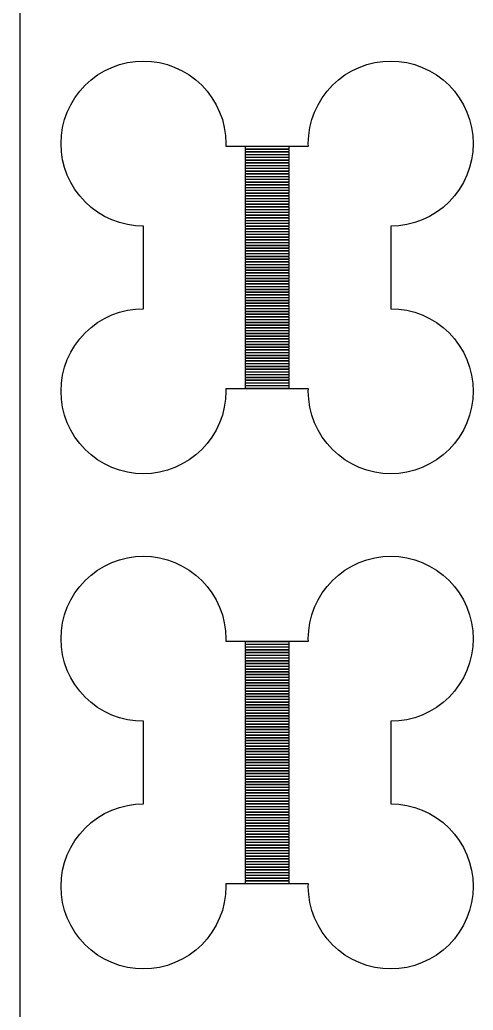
# Model space of a CAD drawing. Header units: metres. Extents: x -4 to 104, y -4 to 68.
# Drawn here: x -4.5 to 3.75, y 13.5 to 31.5 of the extents above; entities that cross this region are included whole.
import ezdxf

# ---------------------------------------------------------------- set-up
doc = ezdxf.new("R2010")
doc.units = ezdxf.units.M

msp = doc.modelspace()

# ---------------------------------------------------------------- linework, layer by layer
for p, q in [((-4.5, 67.5), (-4.5, -4.5)), ((-2.95709, 30.5729), (-2.82402, 30.6358)), ((-2.82402, 30.6358), (-2.68542, 30.6854)), ((-2.68542, 30.6854), (-2.54263, 30.7212)), ((-2.54263, 30.7212), (-2.39702, 30.7428)), ((-2.39702, 30.7428), (-2.25, 30.75)), ((-2.25, 30.75), (-2.10297, 30.7428)), ((-2.10297, 30.7428), (-1.95735, 30.7212)), ((-1.95735, 30.7212), (-1.81456, 30.6854)), ((-1.81456, 30.6854), (-1.67596, 30.6358)), ((-1.67596, 30.6358), (-1.54289, 30.5729)), ((1.54289, 30.5729), (1.67596, 30.6358)), ((1.67596, 30.6358), (1.81456, 30.6854)), ((1.81456, 30.6854), (1.95735, 30.7212)), ((1.95735, 30.7212), (2.10297, 30.7428)), ((2.10297, 30.7428), (2.25, 30.75)), ((2.25, 30.75), (2.39702, 30.7428)), ((2.39702, 30.7428), (2.54263, 30.7212)), ((2.54263, 30.7212), (2.68542, 30.6854)), ((2.68542, 30.6854), (2.82402, 30.6358)), ((2.82402, 30.6358), (2.95709, 30.5729)), ((-3.20158, 30.4095), (-3.08334, 30.4972)), ((-3.08334, 30.4972), (-2.95709, 30.5729)), ((-1.54289, 30.5729), (-1.41664, 30.4972)), ((-1.41664, 30.4972), (-1.2984, 30.4095)), ((1.2984, 30.4095), (1.41664, 30.4972)), ((1.41664, 30.4972), (1.54289, 30.5729)), ((2.95709, 30.5729), (3.08334, 30.4972)), ((3.08334, 30.4972), (3.20158, 30.4095)), ((-3.40952, 30.2016), (-3.31065, 30.3107)), ((-3.31065, 30.3107), (-3.20158, 30.4095)), ((-1.2984, 30.4095), (-1.18933, 30.3107)), ((-1.18933, 30.3107), (-1.09047, 30.2016)), ((1.09047, 30.2016), (1.18933, 30.3107)), ((1.18933, 30.3107), (1.2984, 30.4095)), ((3.20158, 30.4095), (3.31065, 30.3107)), ((3.31065, 30.3107), (3.40952, 30.2016)), ((-3.57288, 29.9571), (-3.49719, 30.0833)), ((-3.49719, 30.0833), (-3.40952, 30.2016)), ((-1.09047, 30.2016), (-1.00279, 30.0833)), ((-1.00279, 30.0833), (-0.927109, 29.9571)), ((0.927109, 29.9571), (1.00279, 30.0833)), ((1.00279, 30.0833), (1.09047, 30.2016)), ((3.40952, 30.2016), (3.49719, 30.0833)), ((3.49719, 30.0833), (3.57288, 29.9571)), ((-3.63582, 29.824), (-3.57288, 29.9571)), ((-0.927109, 29.9571), (-0.864166, 29.824)), ((0.864166, 29.824), (0.927109, 29.9571)), ((3.57288, 29.9571), (3.63582, 29.824)), ((-3.68541, 29.6854), (-3.63582, 29.824)), ((-0.864166, 29.824), (-0.814575, 29.6854)), ((0.814575, 29.6854), (0.864166, 29.824)), ((3.63582, 29.824), (3.68541, 29.6854)), ((-3.74277, 29.397), (-3.72118, 29.5426)), ((-3.72118, 29.5426), (-3.68541, 29.6854)), ((-0.814575, 29.6854), (-0.778809, 29.5426)), ((-0.778809, 29.5426), (-0.757217, 29.397)), ((0.757217, 29.397), (0.778809, 29.5426)), ((0.778809, 29.5426), (0.814575, 29.6854)), ((3.68541, 29.6854), (3.72118, 29.5426)), ((3.72118, 29.5426), (3.74277, 29.397)), ((-3.75, 29.25), (-3.74277, 29.397)), ((-0.757217, 29.397), (-0.75, 29.25)), ((0.75, 29.25), (0.757217, 29.397)), ((3.74277, 29.397), (3.75, 29.25)), ((-3.74277, 29.103), (-3.75, 29.25)), ((-0.75, 29.25), (-0.752213, 29.205)), ((-0.752213, 29.205), (0.752213, 29.205)), ((0.399994, 29.195), (-0.399994, 29.195)), ((-0.399994, 29.195), (-0.399994, 29.155)), ((0.399994, 29.155), (0.399994, 29.195)), ((0.752213, 29.205), (0.75, 29.25)), ((3.75, 29.25), (3.74277, 29.103)), ((-3.72118, 28.9574), (-3.74277, 29.103)), ((-0.399994, 29.155), (0.399994, 29.155)), ((0.399994, 29.145), (-0.399994, 29.145)), ((-0.399994, 29.145), (-0.399994, 29.105)), ((-0.399994, 29.105), (0.399994, 29.105)), ((0.399994, 29.095), (-0.399994, 29.095)), ((-0.399994, 29.095), (-0.399994, 29.055)), ((-0.399994, 29.055), (0.399994, 29.055)), ((0.399994, 29.045), (-0.399994, 29.045)), ((-0.399994, 29.045), (-0.399994, 29.005)), ((-0.399994, 29.005), (0.399994, 29.005)), ((0.399994, 28.995), (-0.399994, 28.995)), ((-0.399994, 28.995), (-0.399994, 28.955)), ((0.399994, 29.105), (0.399994, 29.145)), ((0.399994, 29.055), (0.399994, 29.095)), ((0.399994, 29.005), (0.399994, 29.045)), ((0.399994, 28.955), (0.399994, 28.995)), ((3.74277, 29.103), (3.72118, 28.9574)), ((-3.68541, 28.8146), (-3.72118, 28.9574)), ((-3.63582, 28.676), (-3.68541, 28.8146)), ((-0.399994, 28.955), (0.399994, 28.955)), ((0.399994, 28.945), (-0.399994, 28.945)), ((-0.399994, 28.945), (-0.399994, 28.905)), ((-0.399994, 28.905), (0.399994, 28.905)), ((0.399994, 28.895), (-0.399994, 28.895)), ((-0.399994, 28.895), (-0.399994, 28.855)), ((-0.399994, 28.855), (0.399994, 28.855)), ((0.399994, 28.845), (-0.399994, 28.845)), ((-0.399994, 28.845), (-0.399994, 28.805)), ((-0.399994, 28.805), (0.399994, 28.805)), ((0.399994, 28.905), (0.399994, 28.945)), ((0.399994, 28.855), (0.399994, 28.895)), ((0.399994, 28.805), (0.399994, 28.845)), ((3.68541, 28.8146), (3.63582, 28.676)), ((3.72118, 28.9574), (3.68541, 28.8146)), ((-3.57288, 28.5429), (-3.63582, 28.676)), ((0.399994, 28.795), (-0.399994, 28.795)), ((-0.399994, 28.795), (-0.399994, 28.755)), ((-0.399994, 28.755), (0.399994, 28.755)), ((0.399994, 28.745), (-0.399994, 28.745)), ((-0.399994, 28.745), (-0.399994, 28.705)), ((-0.399994, 28.705), (0.399994, 28.705)), ((0.399994, 28.695), (-0.399994, 28.695)), ((-0.399994, 28.695), (-0.399994, 28.655)), ((-0.399994, 28.655), (0.399994, 28.655)), ((0.399994, 28.645), (-0.399994, 28.645)), ((-0.399994, 28.645), (-0.399994, 28.605)), ((0.399994, 28.755), (0.399994, 28.795)), ((0.399994, 28.705), (0.399994, 28.745)), ((0.399994, 28.655), (0.399994, 28.695)), ((0.399994, 28.605), (0.399994, 28.645)), ((3.63582, 28.676), (3.57288, 28.5429)), ((-3.49719, 28.4166), (-3.57288, 28.5429)), ((-0.399994, 28.605), (0.399994, 28.605)), ((0.399994, 28.595), (-0.399994, 28.595)), ((-0.399994, 28.595), (-0.399994, 28.555)), ((-0.399994, 28.555), (0.399994, 28.555)), ((0.399994, 28.545), (-0.399994, 28.545)), ((-0.399994, 28.545), (-0.399994, 28.505)), ((-0.399994, 28.505), (0.399994, 28.505)), ((0.399994, 28.495), (-0.399994, 28.495)), ((-0.399994, 28.495), (-0.399994, 28.455)), ((-0.399994, 28.455), (0.399994, 28.455)), ((0.399994, 28.445), (-0.399994, 28.445)), ((-0.399994, 28.445), (-0.399994, 28.405)), ((0.399994, 28.555), (0.399994, 28.595)), ((0.399994, 28.505), (0.399994, 28.545)), ((0.399994, 28.455), (0.399994, 28.495)), ((0.399994, 28.405), (0.399994, 28.445)), ((3.57288, 28.5429), (3.49719, 28.4166)), ((-3.40952, 28.2984), (-3.49719, 28.4166)), ((-3.31065, 28.1893), (-3.40952, 28.2984)), ((-0.399994, 28.405), (0.399994, 28.405)), ((0.399994, 28.395), (-0.399994, 28.395)), ((-0.399994, 28.395), (-0.399994, 28.355)), ((-0.399994, 28.355), (0.399994, 28.355)), ((0.399994, 28.345), (-0.399994, 28.345)), ((-0.399994, 28.345), (-0.399994, 28.305)), ((-0.399994, 28.305), (0.399994, 28.305)), ((0.399994, 28.295), (-0.399994, 28.295)), ((-0.399994, 28.295), (-0.399994, 28.255)), ((0.399994, 28.355), (0.399994, 28.395)), ((0.399994, 28.305), (0.399994, 28.345)), ((0.399994, 28.255), (0.399994, 28.295)), ((3.40952, 28.2984), (3.31065, 28.1893)), ((3.49719, 28.4166), (3.40952, 28.2984)), ((-3.20158, 28.0905), (-3.31065, 28.1893)), ((-3.08334, 28.0028), (-3.20158, 28.0905)), ((-0.399994, 28.255), (0.399994, 28.255)), ((0.399994, 28.245), (-0.399994, 28.245)), ((-0.399994, 28.245), (-0.399994, 28.205)), ((-0.399994, 28.205), (0.399994, 28.205)), ((0.399994, 28.195), (-0.399994, 28.195)), ((-0.399994, 28.195), (-0.399994, 28.155)), ((-0.399994, 28.155), (0.399994, 28.155)), ((0.399994, 28.145), (-0.399994, 28.145)), ((-0.399994, 28.145), (-0.399994, 28.105)), ((-0.399994, 28.105), (0.399994, 28.105)), ((0.399994, 28.095), (-0.399994, 28.095)), ((-0.399994, 28.095), (-0.399994, 28.055)), ((0.399994, 28.205), (0.399994, 28.245)), ((0.399994, 28.155), (0.399994, 28.195)), ((0.399994, 28.105), (0.399994, 28.145)), ((0.399994, 28.055), (0.399994, 28.095)), ((3.20158, 28.0905), (3.08334, 28.0028)), ((3.31065, 28.1893), (3.20158, 28.0905)), ((-2.95709, 27.9271), (-3.08334, 28.0028)), ((-2.82402, 27.8642), (-2.95709, 27.9271)), ((-0.399994, 28.055), (0.399994, 28.055)), ((0.399994, 28.045), (-0.399994, 28.045)), ((-0.399994, 28.045), (-0.399994, 28.005)), ((-0.399994, 28.005), (0.399994, 28.005)), ((0.399994, 27.995), (-0.399994, 27.995)), ((-0.399994, 27.995), (-0.399994, 27.955)), ((-0.399994, 27.955), (0.399994, 27.955)), ((0.399994, 27.945), (-0.399994, 27.945)), ((-0.399994, 27.945), (-0.399994, 27.905)), ((-0.399994, 27.905), (0.399994, 27.905)), ((0.399994, 28.005), (0.399994, 28.045)), ((0.399994, 27.955), (0.399994, 27.995)), ((0.399994, 27.905), (0.399994, 27.945)), ((2.95709, 27.9271), (2.82402, 27.8642)), ((3.08334, 28.0028), (2.95709, 27.9271)), ((-2.68542, 27.8146), (-2.82402, 27.8642)), ((-2.54263, 27.7788), (-2.68542, 27.8146)), ((-2.39702, 27.7572), (-2.54263, 27.7788)), ((-2.25, 27.75), (-2.39702, 27.7572)), ((-2.25, 26.25), (-2.25, 27.75)), ((0.399994, 27.895), (-0.399994, 27.895)), ((-0.399994, 27.895), (-0.399994, 27.855)), ((-0.399994, 27.855), (0.399994, 27.855)), ((0.399994, 27.845), (-0.399994, 27.845)), ((-0.399994, 27.845), (-0.399994, 27.805)), ((-0.399994, 27.805), (0.399994, 27.805)), ((0.399994, 27.795), (-0.399994, 27.795)), ((-0.399994, 27.795), (-0.399994, 27.755)), ((-0.399994, 27.755), (0.399994, 27.755)), ((0.399994, 27.745), (-0.399994, 27.745)), ((-0.399994, 27.745), (-0.399994, 27.705)), ((0.399994, 27.855), (0.399994, 27.895)), ((0.399994, 27.805), (0.399994, 27.845)), ((0.399994, 27.755), (0.399994, 27.795)), ((0.399994, 27.705), (0.399994, 27.745)), ((2.39702, 27.7572), (2.25, 27.75)), ((2.25, 27.75), (2.25, 26.25)), ((2.54263, 27.7788), (2.39702, 27.7572)), ((2.68542, 27.8146), (2.54263, 27.7788)), ((2.82402, 27.8642), (2.68542, 27.8146)), ((-0.399994, 27.705), (0.399994, 27.705)), ((0.399994, 27.695), (-0.399994, 27.695)), ((-0.399994, 27.695), (-0.399994, 27.655)), ((-0.399994, 27.655), (0.399994, 27.655)), ((0.399994, 27.645), (-0.399994, 27.645)), ((-0.399994, 27.645), (-0.399994, 27.605)), ((-0.399994, 27.605), (0.399994, 27.605)), ((0.399994, 27.595), (-0.399994, 27.595)), ((-0.399994, 27.595), (-0.399994, 27.555)), ((-0.399994, 27.555), (0.399994, 27.555)), ((0.399994, 27.545), (-0.399994, 27.545)), ((-0.399994, 27.545), (-0.399994, 27.505)), ((0.399994, 27.655), (0.399994, 27.695)), ((0.399994, 27.605), (0.399994, 27.645)), ((0.399994, 27.555), (0.399994, 27.595)), ((0.399994, 27.505), (0.399994, 27.545)), ((-0.399994, 27.505), (0.399994, 27.505)), ((0.399994, 27.495), (-0.399994, 27.495)), ((-0.399994, 27.495), (-0.399994, 27.455)), ((-0.399994, 27.455), (0.399994, 27.455)), ((0.399994, 27.445), (-0.399994, 27.445)), ((-0.399994, 27.445), (-0.399994, 27.405)), ((-0.399994, 27.405), (0.399994, 27.405)), ((0.399994, 27.395), (-0.399994, 27.395)), ((-0.399994, 27.395), (-0.399994, 27.355)), ((0.399994, 27.455), (0.399994, 27.495)), ((0.399994, 27.405), (0.399994, 27.445)), ((0.399994, 27.355), (0.399994, 27.395)), ((-0.399994, 27.355), (0.399994, 27.355)), ((0.399994, 27.345), (-0.399994, 27.345)), ((-0.399994, 27.345), (-0.399994, 27.305)), ((-0.399994, 27.305), (0.399994, 27.305)), ((0.399994, 27.295), (-0.399994, 27.295)), ((-0.399994, 27.295), (-0.399994, 27.255)), ((-0.399994, 27.255), (0.399994, 27.255)), ((0.399994, 27.245), (-0.399994, 27.245)), ((-0.399994, 27.245), (-0.399994, 27.205)), ((-0.399994, 27.205), (0.399994, 27.205)), ((0.399994, 27.195), (-0.399994, 27.195)), ((-0.399994, 27.195), (-0.399994, 27.155)), ((0.399994, 27.305), (0.399994, 27.345)), ((0.399994, 27.255), (0.399994, 27.295)), ((0.399994, 27.205), (0.399994, 27.245)), ((0.399994, 27.155), (0.399994, 27.195)), ((-0.399994, 27.155), (0.399994, 27.155)), ((0.399994, 27.145), (-0.399994, 27.145)), ((-0.399994, 27.145), (-0.399994, 27.105)), ((-0.399994, 27.105), (0.399994, 27.105)), ((0.399994, 27.095), (-0.399994, 27.095)), ((-0.399994, 27.095), (-0.399994, 27.055)), ((-0.399994, 27.055), (0.399994, 27.055)), ((0.399994, 27.045), (-0.399994, 27.045)), ((-0.399994, 27.045), (-0.399994, 27.005)), ((-0.399994, 27.005), (0.399994, 27.005)), ((0.399994, 27.105), (0.399994, 27.145)), ((0.399994, 27.055), (0.399994, 27.095)), ((0.399994, 27.005), (0.399994, 27.045)), ((0.399994, 26.995), (-0.399994, 26.995)), ((-0.399994, 26.995), (-0.399994, 26.955)), ((-0.399994, 26.955), (0.399994, 26.955)), ((0.399994, 26.945), (-0.399994, 26.945)), ((-0.399994, 26.945), (-0.399994, 26.905)), ((-0.399994, 26.905), (0.399994, 26.905)), ((0.399994, 26.895), (-0.399994, 26.895)), ((-0.399994, 26.895), (-0.399994, 26.855)), ((-0.399994, 26.855), (0.399994, 26.855)), ((0.399994, 26.845), (-0.399994, 26.845)), ((-0.399994, 26.845), (-0.399994, 26.805)), ((0.399994, 26.955), (0.399994, 26.995)), ((0.399994, 26.905), (0.399994, 26.945)), ((0.399994, 26.855), (0.399994, 26.895)), ((0.399994, 26.805), (0.399994, 26.845)), ((-0.399994, 26.805), (0.399994, 26.805)), ((0.399994, 26.795), (-0.399994, 26.795)), ((-0.399994, 26.795), (-0.399994, 26.755)), ((-0.399994, 26.755), (0.399994, 26.755)), ((0.399994, 26.745), (-0.399994, 26.745)), ((-0.399994, 26.745), (-0.399994, 26.705)), ((-0.399994, 26.705), (0.399994, 26.705)), ((0.399994, 26.695), (-0.399994, 26.695)), ((-0.399994, 26.695), (-0.399994, 26.655)), ((-0.399994, 26.655), (0.399994, 26.655)), ((0.399994, 26.645), (-0.399994, 26.645)), ((-0.399994, 26.645), (-0.399994, 26.605)), ((0.399994, 26.755), (0.399994, 26.795)), ((0.399994, 26.705), (0.399994, 26.745)), ((0.399994, 26.655), (0.399994, 26.695)), ((0.399994, 26.605), (0.399994, 26.645)), ((-0.399994, 26.605), (0.399994, 26.605)), ((0.399994, 26.595), (-0.399994, 26.595)), ((-0.399994, 26.595), (-0.399994, 26.555)), ((-0.399994, 26.555), (0.399994, 26.555)), ((0.399994, 26.545), (-0.399994, 26.545)), ((-0.399994, 26.545), (-0.399994, 26.505)), ((-0.399994, 26.505), (0.399994, 26.505)), ((0.399994, 26.495), (-0.399994, 26.495)), ((-0.399994, 26.495), (-0.399994, 26.455)), ((0.399994, 26.555), (0.399994, 26.595)), ((0.399994, 26.505), (0.399994, 26.545)), ((0.399994, 26.455), (0.399994, 26.495)), ((-0.399994, 26.455), (0.399994, 26.455)), ((0.399994, 26.445), (-0.399994, 26.445)), ((-0.399994, 26.445), (-0.399994, 26.405)), ((-0.399994, 26.405), (0.399994, 26.405)), ((0.399994, 26.395), (-0.399994, 26.395)), ((-0.399994, 26.395), (-0.399994, 26.355)), ((-0.399994, 26.355), (0.399994, 26.355)), ((0.399994, 26.345), (-0.399994, 26.345)), ((-0.399994, 26.345), (-0.399994, 26.305)), ((-0.399994, 26.305), (0.399994, 26.305)), ((0.399994, 26.295), (-0.399994, 26.295)), ((-0.399994, 26.295), (-0.399994, 26.255)), ((0.399994, 26.405), (0.399994, 26.445)), ((0.399994, 26.355), (0.399994, 26.395)), ((0.399994, 26.305), (0.399994, 26.345)), ((0.399994, 26.255), (0.399994, 26.295)), ((-2.95709, 26.0729), (-2.82402, 26.1358)), ((-2.82402, 26.1358), (-2.68542, 26.1854)), ((-2.68542, 26.1854), (-2.54263, 26.2212)), ((-2.54263, 26.2212), (-2.39702, 26.2428)), ((-2.39702, 26.2428), (-2.25, 26.25)), ((-0.399994, 26.255), (0.399994, 26.255)), ((0.399994, 26.245), (-0.399994, 26.245)), ((-0.399994, 26.245), (-0.399994, 26.205)), ((-0.399994, 26.205), (0.399994, 26.205)), ((0.399994, 26.195), (-0.399994, 26.195)), ((-0.399994, 26.195), (-0.399994, 26.155)), ((-0.399994, 26.155), (0.399994, 26.155)), ((0.399994, 26.145), (-0.399994, 26.145)), ((-0.399994, 26.145), (-0.399994, 26.105)), ((-0.399994, 26.105), (0.399994, 26.105)), ((0.399994, 26.205), (0.399994, 26.245)), ((0.399994, 26.155), (0.399994, 26.195)), ((0.399994, 26.105), (0.399994, 26.145)), ((2.25, 26.25), (2.39702, 26.2428)), ((2.39702, 26.2428), (2.54263, 26.2212)), ((2.54263, 26.2212), (2.68542, 26.1854)), ((2.68542, 26.1854), (2.82402, 26.1358)), ((2.82402, 26.1358), (2.95709, 26.0729)), ((-3.20158, 25.9095), (-3.08334, 25.9972)), ((-3.08334, 25.9972), (-2.95709, 26.0729)), ((0.399994, 26.095), (-0.399994, 26.095)), ((-0.399994, 26.095), (-0.399994, 26.055)), ((-0.399994, 26.055), (0.399994, 26.055)), ((0.399994, 26.045), (-0.399994, 26.045)), ((-0.399994, 26.045), (-0.399994, 26.005)), ((-0.399994, 26.005), (0.399994, 26.005)), ((0.399994, 25.995), (-0.399994, 25.995)), ((-0.399994, 25.995), (-0.399994, 25.955)), ((-0.399994, 25.955), (0.399994, 25.955)), ((0.399994, 25.945), (-0.399994, 25.945)), ((-0.399994, 25.945), (-0.399994, 25.905)), ((0.399994, 26.055), (0.399994, 26.095)), ((0.399994, 26.005), (0.399994, 26.045)), ((0.399994, 25.955), (0.399994, 25.995)), ((0.399994, 25.905), (0.399994, 25.945)), ((2.95709, 26.0729), (3.08334, 25.9972)), ((3.08334, 25.9972), (3.20158, 25.9095)), ((-3.40952, 25.7016), (-3.31065, 25.8107)), ((-3.31065, 25.8107), (-3.20158, 25.9095)), ((-0.399994, 25.905), (0.399994, 25.905)), ((0.399994, 25.895), (-0.399994, 25.895)), ((-0.399994, 25.895), (-0.399994, 25.855)), ((-0.399994, 25.855), (0.399994, 25.855)), ((0.399994, 25.845), (-0.399994, 25.845)), ((-0.399994, 25.845), (-0.399994, 25.805)), ((-0.399994, 25.805), (0.399994, 25.805)), ((0.399994, 25.795), (-0.399994, 25.795)), ((-0.399994, 25.795), (-0.399994, 25.755)), ((-0.399994, 25.755), (0.399994, 25.755)), ((0.399994, 25.745), (-0.399994, 25.745)), ((-0.399994, 25.745), (-0.399994, 25.705)), ((0.399994, 25.855), (0.399994, 25.895)), ((0.399994, 25.805), (0.399994, 25.845)), ((0.399994, 25.755), (0.399994, 25.795)), ((0.399994, 25.705), (0.399994, 25.745)), ((3.20158, 25.9095), (3.31065, 25.8107)), ((3.31065, 25.8107), (3.40952, 25.7016)), ((-3.57288, 25.4571), (-3.49719, 25.5834)), ((-3.49719, 25.5834), (-3.40952, 25.7016)), ((-0.399994, 25.705), (0.399994, 25.705)), ((0.399994, 25.695), (-0.399994, 25.695)), ((-0.399994, 25.695), (-0.399994, 25.655)), ((-0.399994, 25.655), (0.399994, 25.655)), ((0.399994, 25.645), (-0.399994, 25.645)), ((-0.399994, 25.645), (-0.399994, 25.605)), ((-0.399994, 25.605), (0.399994, 25.605)), ((0.399994, 25.595), (-0.399994, 25.595)), ((-0.399994, 25.595), (-0.399994, 25.555)), ((0.399994, 25.655), (0.399994, 25.695)), ((0.399994, 25.605), (0.399994, 25.645)), ((0.399994, 25.555), (0.399994, 25.595)), ((3.40952, 25.7016), (3.49719, 25.5834)), ((3.49719, 25.5834), (3.57288, 25.4571)), ((-3.63582, 25.324), (-3.57288, 25.4571)), ((-0.399994, 25.555), (0.399994, 25.555)), ((0.399994, 25.545), (-0.399994, 25.545)), ((-0.399994, 25.545), (-0.399994, 25.505)), ((-0.399994, 25.505), (0.399994, 25.505)), ((0.399994, 25.495), (-0.399994, 25.495)), ((-0.399994, 25.495), (-0.399994, 25.455)), ((-0.399994, 25.455), (0.399994, 25.455)), ((0.399994, 25.445), (-0.399994, 25.445)), ((-0.399994, 25.445), (-0.399994, 25.405)), ((-0.399994, 25.405), (0.399994, 25.405)), ((0.399994, 25.395), (-0.399994, 25.395)), ((-0.399994, 25.395), (-0.399994, 25.355)), ((0.399994, 25.505), (0.399994, 25.545)), ((0.399994, 25.455), (0.399994, 25.495)), ((0.399994, 25.405), (0.399994, 25.445)), ((0.399994, 25.355), (0.399994, 25.395)), ((3.57288, 25.4571), (3.63582, 25.324)), ((-3.68541, 25.1854), (-3.63582, 25.324)), ((-0.399994, 25.355), (0.399994, 25.355)), ((0.399994, 25.345), (-0.399994, 25.345)), ((-0.399994, 25.345), (-0.399994, 25.305)), ((-0.399994, 25.305), (0.399994, 25.305)), ((0.399994, 25.295), (-0.399994, 25.295)), ((-0.399994, 25.295), (-0.399994, 25.255)), ((-0.399994, 25.255), (0.399994, 25.255)), ((0.399994, 25.245), (-0.399994, 25.245)), ((-0.399994, 25.245), (-0.399994, 25.205)), ((-0.399994, 25.205), (0.399994, 25.205)), ((0.399994, 25.305), (0.399994, 25.345)), ((0.399994, 25.255), (0.399994, 25.295)), ((0.399994, 25.205), (0.399994, 25.245)), ((3.63582, 25.324), (3.68541, 25.1854)), ((-3.74277, 24.897), (-3.72118, 25.0426)), ((-3.72118, 25.0426), (-3.68541, 25.1854)), ((0.399994, 25.195), (-0.399994, 25.195)), ((-0.399994, 25.195), (-0.399994, 25.155)), ((-0.399994, 25.155), (0.399994, 25.155)), ((0.399994, 25.145), (-0.399994, 25.145)), ((-0.399994, 25.145), (-0.399994, 25.105)), ((-0.399994, 25.105), (0.399994, 25.105)), ((0.399994, 25.095), (-0.399994, 25.095)), ((-0.399994, 25.095), (-0.399994, 25.055)), ((-0.399994, 25.055), (0.399994, 25.055)), ((0.399994, 25.045), (-0.399994, 25.045)), ((-0.399994, 25.045), (-0.399994, 25.005)), ((0.399994, 25.155), (0.399994, 25.195)), ((0.399994, 25.105), (0.399994, 25.145)), ((0.399994, 25.055), (0.399994, 25.095)), ((0.399994, 25.005), (0.399994, 25.045)), ((3.68541, 25.1854), (3.72118, 25.0426)), ((3.72118, 25.0426), (3.74277, 24.897)), ((-3.75, 24.75), (-3.74277, 24.897)), ((-0.399994, 25.005), (0.399994, 25.005)), ((0.399994, 24.995), (-0.399994, 24.995)), ((-0.399994, 24.995), (-0.399994, 24.955)), ((-0.399994, 24.955), (0.399994, 24.955)), ((0.399994, 24.945), (-0.399994, 24.945)), ((-0.399994, 24.945), (-0.399994, 24.905)), ((-0.399994, 24.905), (0.399994, 24.905)), ((0.399994, 24.895), (-0.399994, 24.895)), ((-0.399994, 24.895), (-0.399994, 24.855)), ((-0.399994, 24.855), (0.399994, 24.855)), ((0.399994, 24.845), (-0.399994, 24.845)), ((-0.399994, 24.845), (-0.399994, 24.805)), ((0.399994, 24.955), (0.399994, 24.995)), ((0.399994, 24.905), (0.399994, 24.945)), ((0.399994, 24.855), (0.399994, 24.895)), ((0.399994, 24.805), (0.399994, 24.845)), ((3.74277, 24.897), (3.75, 24.75)), ((-3.74277, 24.603), (-3.75, 24.75)), ((-0.75, 24.75), (-0.757217, 24.603)), ((0.752213, 24.795), (-0.752213, 24.795)), ((-0.752213, 24.795), (-0.75, 24.75)), ((-0.399994, 24.805), (0.399994, 24.805)), ((0.75, 24.75), (0.752213, 24.795)), ((0.757217, 24.603), (0.75, 24.75)), ((3.75, 24.75), (3.74277, 24.603)), ((-3.72118, 24.4574), (-3.74277, 24.603)), ((-0.757217, 24.603), (-0.778809, 24.4574)), ((0.778809, 24.4574), (0.757217, 24.603)), ((3.74277, 24.603), (3.72118, 24.4574)), ((-3.68541, 24.3146), (-3.72118, 24.4574)), ((-3.63582, 24.176), (-3.68541, 24.3146)), ((-0.814575, 24.3146), (-0.864166, 24.176)), ((-0.778809, 24.4574), (-0.814575, 24.3146)), ((0.814575, 24.3146), (0.778809, 24.4574)), ((0.864166, 24.176), (0.814575, 24.3146)), ((3.68541, 24.3146), (3.63582, 24.176)), ((3.72118, 24.4574), (3.68541, 24.3146)), ((-3.57288, 24.0429), (-3.63582, 24.176)), ((-0.864166, 24.176), (-0.927109, 24.0429)), ((0.927109, 24.0429), (0.864166, 24.176)), ((3.63582, 24.176), (3.57288, 24.0429)), ((-3.49719, 23.9167), (-3.57288, 24.0429)), ((-0.927109, 24.0429), (-1.00279, 23.9167)), ((1.00279, 23.9167), (0.927109, 24.0429)), ((3.57288, 24.0429), (3.49719, 23.9167)), ((-3.40952, 23.7984), (-3.49719, 23.9167)), ((-3.31065, 23.6893), (-3.40952, 23.7984)), ((-1.09047, 23.7984), (-1.18933, 23.6893)), ((-1.00279, 23.9167), (-1.09047, 23.7984)), ((1.09047, 23.7984), (1.00279, 23.9167)), ((1.18933, 23.6893), (1.09047, 23.7984)), ((3.40952, 23.7984), (3.31065, 23.6893)), ((3.49719, 23.9167), (3.40952, 23.7984)), ((-3.20158, 23.5905), (-3.31065, 23.6893)), ((-3.08334, 23.5028), (-3.20158, 23.5905)), ((-1.2984, 23.5905), (-1.41664, 23.5028)), ((-1.18933, 23.6893), (-1.2984, 23.5905)), ((1.2984, 23.5905), (1.18933, 23.6893)), ((1.41664, 23.5028), (1.2984, 23.5905)), ((3.20158, 23.5905), (3.08334, 23.5028)), ((3.31065, 23.6893), (3.20158, 23.5905)), ((-2.95709, 23.4271), (-3.08334, 23.5028)), ((-2.82402, 23.3642), (-2.95709, 23.4271)), ((-1.54289, 23.4271), (-1.67596, 23.3642)), ((-1.41664, 23.5028), (-1.54289, 23.4271)), ((1.54289, 23.4271), (1.41664, 23.5028)), ((1.67596, 23.3642), (1.54289, 23.4271)), ((2.95709, 23.4271), (2.82402, 23.3642)), ((3.08334, 23.5028), (2.95709, 23.4271)), ((-2.68542, 23.3146), (-2.82402, 23.3642)), ((-2.54263, 23.2788), (-2.68542, 23.3146)), ((-2.39702, 23.2572), (-2.54263, 23.2788)), ((-2.25, 23.25), (-2.39702, 23.2572)), ((-2.10297, 23.2572), (-2.25, 23.25)), ((-1.95735, 23.2788), (-2.10297, 23.2572)), ((-1.81456, 23.3146), (-1.95735, 23.2788)), ((-1.67596, 23.3642), (-1.81456, 23.3146)), ((1.81456, 23.3146), (1.67596, 23.3642)), ((1.95735, 23.2788), (1.81456, 23.3146)), ((2.10297, 23.2572), (1.95735, 23.2788)), ((2.25, 23.25), (2.10297, 23.2572)), ((2.39702, 23.2572), (2.25, 23.25)), ((2.54263, 23.2788), (2.39702, 23.2572)), ((2.68542, 23.3146), (2.54263, 23.2788)), ((2.82402, 23.3642), (2.68542, 23.3146)), ((-2.95709, 21.5729), (-2.82402, 21.6358)), ((-2.82402, 21.6358), (-2.68542, 21.6854)), ((-2.68542, 21.6854), (-2.54263, 21.7212)), ((-2.54263, 21.7212), (-2.39702, 21.7428)), ((-2.39702, 21.7428), (-2.25, 21.75)), ((-2.25, 21.75), (-2.10297, 21.7428)), ((-2.10297, 21.7428), (-1.95735, 21.7212)), ((-1.95735, 21.7212), (-1.81456, 21.6854)), ((-1.81456, 21.6854), (-1.67596, 21.6358)), ((-1.67596, 21.6358), (-1.54289, 21.5729)), ((1.54289, 21.5729), (1.67596, 21.6358)), ((1.67596, 21.6358), (1.81456, 21.6854)), ((1.81456, 21.6854), (1.95735, 21.7212)), ((1.95735, 21.7212), (2.10297, 21.7428)), ((2.10297, 21.7428), (2.25, 21.75)), ((2.25, 21.75), (2.39702, 21.7428)), ((2.39702, 21.7428), (2.54263, 21.7212)), ((2.54263, 21.7212), (2.68542, 21.6854)), ((2.68542, 21.6854), (2.82402, 21.6358)), ((2.82402, 21.6358), (2.95709, 21.5729)), ((-3.20158, 21.4095), (-3.08334, 21.4972)), ((-3.08334, 21.4972), (-2.95709, 21.5729)), ((-1.54289, 21.5729), (-1.41664, 21.4972)), ((-1.41664, 21.4972), (-1.2984, 21.4095)), ((1.2984, 21.4095), (1.41664, 21.4972)), ((1.41664, 21.4972), (1.54289, 21.5729)), ((2.95709, 21.5729), (3.08334, 21.4972)), ((3.08334, 21.4972), (3.20158, 21.4095)), ((-3.40952, 21.2016), (-3.31065, 21.3107)), ((-3.31065, 21.3107), (-3.20158, 21.4095)), ((-1.2984, 21.4095), (-1.18933, 21.3107)), ((-1.18933, 21.3107), (-1.09047, 21.2016)), ((1.09047, 21.2016), (1.18933, 21.3107)), ((1.18933, 21.3107), (1.2984, 21.4095)), ((3.20158, 21.4095), (3.31065, 21.3107)), ((3.31065, 21.3107), (3.40952, 21.2016)), ((-3.57288, 20.9571), (-3.49719, 21.0833)), ((-3.49719, 21.0833), (-3.40952, 21.2016)), ((-1.09047, 21.2016), (-1.00279, 21.0833)), ((-1.00279, 21.0833), (-0.927109, 20.9571)), ((0.927109, 20.9571), (1.00279, 21.0833)), ((1.00279, 21.0833), (1.09047, 21.2016)), ((3.40952, 21.2016), (3.49719, 21.0833)), ((3.49719, 21.0833), (3.57288, 20.9571)), ((-3.63582, 20.824), (-3.57288, 20.9571)), ((-0.927109, 20.9571), (-0.864166, 20.824)), ((0.864166, 20.824), (0.927109, 20.9571)), ((3.57288, 20.9571), (3.63582, 20.824)), ((-3.68541, 20.6854), (-3.63582, 20.824)), ((-0.864166, 20.824), (-0.814575, 20.6854)), ((0.814575, 20.6854), (0.864166, 20.824)), ((3.63582, 20.824), (3.68541, 20.6854)), ((-3.74277, 20.397), (-3.72118, 20.5426)), ((-3.72118, 20.5426), (-3.68541, 20.6854)), ((-0.814575, 20.6854), (-0.778809, 20.5426)), ((-0.778809, 20.5426), (-0.757217, 20.397)), ((0.757217, 20.397), (0.778809, 20.5426)), ((0.778809, 20.5426), (0.814575, 20.6854)), ((3.68541, 20.6854), (3.72118, 20.5426)), ((3.72118, 20.5426), (3.74277, 20.397)), ((-3.75, 20.25), (-3.74277, 20.397)), ((-0.757217, 20.397), (-0.75, 20.25)), ((0.75, 20.25), (0.757217, 20.397)), ((3.74277, 20.397), (3.75, 20.25)), ((-3.74277, 20.103), (-3.75, 20.25)), ((-0.75, 20.25), (-0.752213, 20.205)), ((-0.752213, 20.205), (0.752213, 20.205)), ((0.399994, 20.195), (-0.399994, 20.195)), ((-0.399994, 20.195), (-0.399994, 20.155)), ((0.399994, 20.155), (0.399994, 20.195)), ((0.752213, 20.205), (0.75, 20.25)), ((3.75, 20.25), (3.74277, 20.103)), ((-3.72118, 19.9574), (-3.74277, 20.103)), ((-0.399994, 20.155), (0.399994, 20.155)), ((0.399994, 20.145), (-0.399994, 20.145)), ((-0.399994, 20.145), (-0.399994, 20.105)), ((-0.399994, 20.105), (0.399994, 20.105)), ((0.399994, 20.095), (-0.399994, 20.095)), ((-0.399994, 20.095), (-0.399994, 20.055)), ((-0.399994, 20.055), (0.399994, 20.055)), ((0.399994, 20.045), (-0.399994, 20.045)), ((-0.399994, 20.045), (-0.399994, 20.005)), ((-0.399994, 20.005), (0.399994, 20.005)), ((0.399994, 19.995), (-0.399994, 19.995)), ((-0.399994, 19.995), (-0.399994, 19.955)), ((0.399994, 20.105), (0.399994, 20.145)), ((0.399994, 20.055), (0.399994, 20.095)), ((0.399994, 20.005), (0.399994, 20.045)), ((0.399994, 19.955), (0.399994, 19.995)), ((3.74277, 20.103), (3.72118, 19.9574)), ((-3.68541, 19.8146), (-3.72118, 19.9574)), ((-3.63582, 19.676), (-3.68541, 19.8146)), ((-0.399994, 19.955), (0.399994, 19.955)), ((0.399994, 19.945), (-0.399994, 19.945)), ((-0.399994, 19.945), (-0.399994, 19.905)), ((-0.399994, 19.905), (0.399994, 19.905)), ((0.399994, 19.895), (-0.399994, 19.895)), ((-0.399994, 19.895), (-0.399994, 19.855)), ((-0.399994, 19.855), (0.399994, 19.855)), ((0.399994, 19.845), (-0.399994, 19.845)), ((-0.399994, 19.845), (-0.399994, 19.805)), ((-0.399994, 19.805), (0.399994, 19.805)), ((0.399994, 19.905), (0.399994, 19.945)), ((0.399994, 19.855), (0.399994, 19.895)), ((0.399994, 19.805), (0.399994, 19.845)), ((3.68541, 19.8146), (3.63582, 19.676)), ((3.72118, 19.9574), (3.68541, 19.8146)), ((-3.57288, 19.5429), (-3.63582, 19.676)), ((0.399994, 19.795), (-0.399994, 19.795)), ((-0.399994, 19.795), (-0.399994, 19.755)), ((-0.399994, 19.755), (0.399994, 19.755)), ((0.399994, 19.745), (-0.399994, 19.745)), ((-0.399994, 19.745), (-0.399994, 19.705)), ((-0.399994, 19.705), (0.399994, 19.705)), ((0.399994, 19.695), (-0.399994, 19.695)), ((-0.399994, 19.695), (-0.399994, 19.655)), ((-0.399994, 19.655), (0.399994, 19.655)), ((0.399994, 19.645), (-0.399994, 19.645)), ((-0.399994, 19.645), (-0.399994, 19.605)), ((0.399994, 19.755), (0.399994, 19.795)), ((0.399994, 19.705), (0.399994, 19.745)), ((0.399994, 19.655), (0.399994, 19.695)), ((0.399994, 19.605), (0.399994, 19.645)), ((3.63582, 19.676), (3.57288, 19.5429)), ((-3.49719, 19.4166), (-3.57288, 19.5429)), ((-0.399994, 19.605), (0.399994, 19.605)), ((0.399994, 19.595), (-0.399994, 19.595)), ((-0.399994, 19.595), (-0.399994, 19.555)), ((-0.399994, 19.555), (0.399994, 19.555)), ((0.399994, 19.545), (-0.399994, 19.545)), ((-0.399994, 19.545), (-0.399994, 19.505)), ((-0.399994, 19.505), (0.399994, 19.505)), ((0.399994, 19.495), (-0.399994, 19.495)), ((-0.399994, 19.495), (-0.399994, 19.455)), ((-0.399994, 19.455), (0.399994, 19.455)), ((0.399994, 19.445), (-0.399994, 19.445)), ((-0.399994, 19.445), (-0.399994, 19.405)), ((0.399994, 19.555), (0.399994, 19.595)), ((0.399994, 19.505), (0.399994, 19.545)), ((0.399994, 19.455), (0.399994, 19.495)), ((0.399994, 19.405), (0.399994, 19.445)), ((3.57288, 19.5429), (3.49719, 19.4166)), ((-3.40952, 19.2984), (-3.49719, 19.4166)), ((-3.31065, 19.1893), (-3.40952, 19.2984)), ((-0.399994, 19.405), (0.399994, 19.405)), ((0.399994, 19.395), (-0.399994, 19.395)), ((-0.399994, 19.395), (-0.399994, 19.355)), ((-0.399994, 19.355), (0.399994, 19.355)), ((0.399994, 19.345), (-0.399994, 19.345)), ((-0.399994, 19.345), (-0.399994, 19.305)), ((-0.399994, 19.305), (0.399994, 19.305)), ((0.399994, 19.295), (-0.399994, 19.295)), ((-0.399994, 19.295), (-0.399994, 19.255)), ((0.399994, 19.355), (0.399994, 19.395)), ((0.399994, 19.305), (0.399994, 19.345)), ((0.399994, 19.255), (0.399994, 19.295)), ((3.40952, 19.2984), (3.31065, 19.1893)), ((3.49719, 19.4166), (3.40952, 19.2984)), ((-3.20158, 19.0905), (-3.31065, 19.1893)), ((-3.08334, 19.0028), (-3.20158, 19.0905)), ((-0.399994, 19.255), (0.399994, 19.255)), ((0.399994, 19.245), (-0.399994, 19.245)), ((-0.399994, 19.245), (-0.399994, 19.205)), ((-0.399994, 19.205), (0.399994, 19.205)), ((0.399994, 19.195), (-0.399994, 19.195)), ((-0.399994, 19.195), (-0.399994, 19.155)), ((-0.399994, 19.155), (0.399994, 19.155)), ((0.399994, 19.145), (-0.399994, 19.145)), ((-0.399994, 19.145), (-0.399994, 19.105)), ((-0.399994, 19.105), (0.399994, 19.105)), ((0.399994, 19.095), (-0.399994, 19.095)), ((-0.399994, 19.095), (-0.399994, 19.055)), ((0.399994, 19.205), (0.399994, 19.245)), ((0.399994, 19.155), (0.399994, 19.195)), ((0.399994, 19.105), (0.399994, 19.145)), ((0.399994, 19.055), (0.399994, 19.095)), ((3.20158, 19.0905), (3.08334, 19.0028)), ((3.31065, 19.1893), (3.20158, 19.0905)), ((-2.95709, 18.9271), (-3.08334, 19.0028)), ((-2.82402, 18.8642), (-2.95709, 18.9271)), ((-0.399994, 19.055), (0.399994, 19.055)), ((0.399994, 19.045), (-0.399994, 19.045)), ((-0.399994, 19.045), (-0.399994, 19.005)), ((-0.399994, 19.005), (0.399994, 19.005)), ((0.399994, 18.995), (-0.399994, 18.995)), ((-0.399994, 18.995), (-0.399994, 18.955)), ((-0.399994, 18.955), (0.399994, 18.955)), ((0.399994, 18.945), (-0.399994, 18.945)), ((-0.399994, 18.945), (-0.399994, 18.905)), ((-0.399994, 18.905), (0.399994, 18.905)), ((0.399994, 19.005), (0.399994, 19.045)), ((0.399994, 18.955), (0.399994, 18.995)), ((0.399994, 18.905), (0.399994, 18.945)), ((2.95709, 18.9271), (2.82402, 18.8642)), ((3.08334, 19.0028), (2.95709, 18.9271)), ((-2.68542, 18.8146), (-2.82402, 18.8642)), ((-2.54263, 18.7788), (-2.68542, 18.8146)), ((-2.39702, 18.7572), (-2.54263, 18.7788)), ((-2.25, 18.75), (-2.39702, 18.7572)), ((-2.25, 17.25), (-2.25, 18.75)), ((0.399994, 18.895), (-0.399994, 18.895)), ((-0.399994, 18.895), (-0.399994, 18.855)), ((-0.399994, 18.855), (0.399994, 18.855)), ((0.399994, 18.845), (-0.399994, 18.845)), ((-0.399994, 18.845), (-0.399994, 18.805)), ((-0.399994, 18.805), (0.399994, 18.805)), ((0.399994, 18.795), (-0.399994, 18.795)), ((-0.399994, 18.795), (-0.399994, 18.755)), ((-0.399994, 18.755), (0.399994, 18.755)), ((0.399994, 18.745), (-0.399994, 18.745)), ((-0.399994, 18.745), (-0.399994, 18.705)), ((0.399994, 18.855), (0.399994, 18.895)), ((0.399994, 18.805), (0.399994, 18.845)), ((0.399994, 18.755), (0.399994, 18.795)), ((0.399994, 18.705), (0.399994, 18.745)), ((2.39702, 18.7572), (2.25, 18.75)), ((2.25, 18.75), (2.25, 17.25)), ((2.54263, 18.7788), (2.39702, 18.7572)), ((2.68542, 18.8146), (2.54263, 18.7788)), ((2.82402, 18.8642), (2.68542, 18.8146)), ((-0.399994, 18.705), (0.399994, 18.705)), ((0.399994, 18.695), (-0.399994, 18.695)), ((-0.399994, 18.695), (-0.399994, 18.655)), ((-0.399994, 18.655), (0.399994, 18.655)), ((0.399994, 18.645), (-0.399994, 18.645)), ((-0.399994, 18.645), (-0.399994, 18.605)), ((-0.399994, 18.605), (0.399994, 18.605)), ((0.399994, 18.595), (-0.399994, 18.595)), ((-0.399994, 18.595), (-0.399994, 18.555)), ((-0.399994, 18.555), (0.399994, 18.555)), ((0.399994, 18.545), (-0.399994, 18.545)), ((-0.399994, 18.545), (-0.399994, 18.505)), ((0.399994, 18.655), (0.399994, 18.695)), ((0.399994, 18.605), (0.399994, 18.645)), ((0.399994, 18.555), (0.399994, 18.595)), ((0.399994, 18.505), (0.399994, 18.545)), ((-0.399994, 18.505), (0.399994, 18.505)), ((0.399994, 18.495), (-0.399994, 18.495)), ((-0.399994, 18.495), (-0.399994, 18.455)), ((-0.399994, 18.455), (0.399994, 18.455)), ((0.399994, 18.445), (-0.399994, 18.445)), ((-0.399994, 18.445), (-0.399994, 18.405)), ((-0.399994, 18.405), (0.399994, 18.405)), ((0.399994, 18.395), (-0.399994, 18.395)), ((-0.399994, 18.395), (-0.399994, 18.355)), ((0.399994, 18.455), (0.399994, 18.495)), ((0.399994, 18.405), (0.399994, 18.445)), ((0.399994, 18.355), (0.399994, 18.395)), ((-0.399994, 18.355), (0.399994, 18.355)), ((0.399994, 18.345), (-0.399994, 18.345)), ((-0.399994, 18.345), (-0.399994, 18.305)), ((-0.399994, 18.305), (0.399994, 18.305)), ((0.399994, 18.295), (-0.399994, 18.295)), ((-0.399994, 18.295), (-0.399994, 18.255)), ((-0.399994, 18.255), (0.399994, 18.255)), ((0.399994, 18.245), (-0.399994, 18.245)), ((-0.399994, 18.245), (-0.399994, 18.205)), ((-0.399994, 18.205), (0.399994, 18.205)), ((0.399994, 18.195), (-0.399994, 18.195)), ((-0.399994, 18.195), (-0.399994, 18.155)), ((0.399994, 18.305), (0.399994, 18.345)), ((0.399994, 18.255), (0.399994, 18.295)), ((0.399994, 18.205), (0.399994, 18.245)), ((0.399994, 18.155), (0.399994, 18.195)), ((-0.399994, 18.155), (0.399994, 18.155)), ((0.399994, 18.145), (-0.399994, 18.145)), ((-0.399994, 18.145), (-0.399994, 18.105)), ((-0.399994, 18.105), (0.399994, 18.105)), ((0.399994, 18.095), (-0.399994, 18.095)), ((-0.399994, 18.095), (-0.399994, 18.055)), ((-0.399994, 18.055), (0.399994, 18.055)), ((0.399994, 18.045), (-0.399994, 18.045)), ((-0.399994, 18.045), (-0.399994, 18.005)), ((-0.399994, 18.005), (0.399994, 18.005)), ((0.399994, 18.105), (0.399994, 18.145)), ((0.399994, 18.055), (0.399994, 18.095)), ((0.399994, 18.005), (0.399994, 18.045)), ((0.399994, 17.995), (-0.399994, 17.995)), ((-0.399994, 17.995), (-0.399994, 17.955)), ((-0.399994, 17.955), (0.399994, 17.955)), ((0.399994, 17.945), (-0.399994, 17.945)), ((-0.399994, 17.945), (-0.399994, 17.905)), ((-0.399994, 17.905), (0.399994, 17.905)), ((0.399994, 17.895), (-0.399994, 17.895)), ((-0.399994, 17.895), (-0.399994, 17.855)), ((-0.399994, 17.855), (0.399994, 17.855)), ((0.399994, 17.845), (-0.399994, 17.845)), ((-0.399994, 17.845), (-0.399994, 17.805)), ((0.399994, 17.955), (0.399994, 17.995)), ((0.399994, 17.905), (0.399994, 17.945)), ((0.399994, 17.855), (0.399994, 17.895)), ((0.399994, 17.805), (0.399994, 17.845)), ((-0.399994, 17.805), (0.399994, 17.805)), ((0.399994, 17.795), (-0.399994, 17.795)), ((-0.399994, 17.795), (-0.399994, 17.755)), ((-0.399994, 17.755), (0.399994, 17.755)), ((0.399994, 17.745), (-0.399994, 17.745)), ((-0.399994, 17.745), (-0.399994, 17.705)), ((-0.399994, 17.705), (0.399994, 17.705)), ((0.399994, 17.695), (-0.399994, 17.695)), ((-0.399994, 17.695), (-0.399994, 17.655)), ((-0.399994, 17.655), (0.399994, 17.655)), ((0.399994, 17.645), (-0.399994, 17.645)), ((-0.399994, 17.645), (-0.399994, 17.605)), ((0.399994, 17.755), (0.399994, 17.795)), ((0.399994, 17.705), (0.399994, 17.745)), ((0.399994, 17.655), (0.399994, 17.695)), ((0.399994, 17.605), (0.399994, 17.645)), ((-0.399994, 17.605), (0.399994, 17.605)), ((0.399994, 17.595), (-0.399994, 17.595)), ((-0.399994, 17.595), (-0.399994, 17.555)), ((-0.399994, 17.555), (0.399994, 17.555)), ((0.399994, 17.545), (-0.399994, 17.545)), ((-0.399994, 17.545), (-0.399994, 17.505)), ((-0.399994, 17.505), (0.399994, 17.505)), ((0.399994, 17.495), (-0.399994, 17.495)), ((-0.399994, 17.495), (-0.399994, 17.455)), ((0.399994, 17.555), (0.399994, 17.595)), ((0.399994, 17.505), (0.399994, 17.545)), ((0.399994, 17.455), (0.399994, 17.495)), ((-0.399994, 17.455), (0.399994, 17.455)), ((0.399994, 17.445), (-0.399994, 17.445)), ((-0.399994, 17.445), (-0.399994, 17.405)), ((-0.399994, 17.405), (0.399994, 17.405)), ((0.399994, 17.395), (-0.399994, 17.395)), ((-0.399994, 17.395), (-0.399994, 17.355)), ((-0.399994, 17.355), (0.399994, 17.355)), ((0.399994, 17.345), (-0.399994, 17.345)), ((-0.399994, 17.345), (-0.399994, 17.305)), ((-0.399994, 17.305), (0.399994, 17.305)), ((0.399994, 17.295), (-0.399994, 17.295)), ((-0.399994, 17.295), (-0.399994, 17.255)), ((0.399994, 17.405), (0.399994, 17.445)), ((0.399994, 17.355), (0.399994, 17.395)), ((0.399994, 17.305), (0.399994, 17.345)), ((0.399994, 17.255), (0.399994, 17.295)), ((-2.95709, 17.0729), (-2.82402, 17.1358)), ((-2.82402, 17.1358), (-2.68542, 17.1854)), ((-2.68542, 17.1854), (-2.54263, 17.2212)), ((-2.54263, 17.2212), (-2.39702, 17.2428)), ((-2.39702, 17.2428), (-2.25, 17.25)), ((-0.399994, 17.255), (0.399994, 17.255)), ((0.399994, 17.245), (-0.399994, 17.245)), ((-0.399994, 17.245), (-0.399994, 17.205)), ((-0.399994, 17.205), (0.399994, 17.205)), ((0.399994, 17.195), (-0.399994, 17.195)), ((-0.399994, 17.195), (-0.399994, 17.155)), ((-0.399994, 17.155), (0.399994, 17.155)), ((0.399994, 17.145), (-0.399994, 17.145)), ((-0.399994, 17.145), (-0.399994, 17.105)), ((-0.399994, 17.105), (0.399994, 17.105)), ((0.399994, 17.205), (0.399994, 17.245)), ((0.399994, 17.155), (0.399994, 17.195)), ((0.399994, 17.105), (0.399994, 17.145)), ((2.25, 17.25), (2.39702, 17.2428)), ((2.39702, 17.2428), (2.54263, 17.2212)), ((2.54263, 17.2212), (2.68542, 17.1854)), ((2.68542, 17.1854), (2.82402, 17.1358)), ((2.82402, 17.1358), (2.95709, 17.0729)), ((-3.20158, 16.9095), (-3.08334, 16.9972)), ((-3.08334, 16.9972), (-2.95709, 17.0729)), ((0.399994, 17.095), (-0.399994, 17.095)), ((-0.399994, 17.095), (-0.399994, 17.055)), ((-0.399994, 17.055), (0.399994, 17.055)), ((0.399994, 17.045), (-0.399994, 17.045)), ((-0.399994, 17.045), (-0.399994, 17.005)), ((-0.399994, 17.005), (0.399994, 17.005)), ((0.399994, 16.995), (-0.399994, 16.995)), ((-0.399994, 16.995), (-0.399994, 16.955)), ((-0.399994, 16.955), (0.399994, 16.955)), ((0.399994, 16.945), (-0.399994, 16.945)), ((-0.399994, 16.945), (-0.399994, 16.905)), ((0.399994, 17.055), (0.399994, 17.095)), ((0.399994, 17.005), (0.399994, 17.045)), ((0.399994, 16.955), (0.399994, 16.995)), ((0.399994, 16.905), (0.399994, 16.945)), ((2.95709, 17.0729), (3.08334, 16.9972)), ((3.08334, 16.9972), (3.20158, 16.9095)), ((-3.40952, 16.7016), (-3.31065, 16.8107)), ((-3.31065, 16.8107), (-3.20158, 16.9095)), ((-0.399994, 16.905), (0.399994, 16.905)), ((0.399994, 16.895), (-0.399994, 16.895)), ((-0.399994, 16.895), (-0.399994, 16.855)), ((-0.399994, 16.855), (0.399994, 16.855)), ((0.399994, 16.845), (-0.399994, 16.845)), ((-0.399994, 16.845), (-0.399994, 16.805)), ((-0.399994, 16.805), (0.399994, 16.805)), ((0.399994, 16.795), (-0.399994, 16.795)), ((-0.399994, 16.795), (-0.399994, 16.755)), ((-0.399994, 16.755), (0.399994, 16.755)), ((0.399994, 16.745), (-0.399994, 16.745)), ((-0.399994, 16.745), (-0.399994, 16.705)), ((0.399994, 16.855), (0.399994, 16.895)), ((0.399994, 16.805), (0.399994, 16.845)), ((0.399994, 16.755), (0.399994, 16.795)), ((0.399994, 16.705), (0.399994, 16.745)), ((3.20158, 16.9095), (3.31065, 16.8107)), ((3.31065, 16.8107), (3.40952, 16.7016)), ((-3.57288, 16.4571), (-3.49719, 16.5834)), ((-3.49719, 16.5834), (-3.40952, 16.7016)), ((-0.399994, 16.705), (0.399994, 16.705)), ((0.399994, 16.695), (-0.399994, 16.695)), ((-0.399994, 16.695), (-0.399994, 16.655)), ((-0.399994, 16.655), (0.399994, 16.655)), ((0.399994, 16.645), (-0.399994, 16.645)), ((-0.399994, 16.645), (-0.399994, 16.605)), ((-0.399994, 16.605), (0.399994, 16.605)), ((0.399994, 16.595), (-0.399994, 16.595)), ((-0.399994, 16.595), (-0.399994, 16.555)), ((0.399994, 16.655), (0.399994, 16.695)), ((0.399994, 16.605), (0.399994, 16.645)), ((0.399994, 16.555), (0.399994, 16.595)), ((3.40952, 16.7016), (3.49719, 16.5834)), ((3.49719, 16.5834), (3.57288, 16.4571)), ((-3.63582, 16.324), (-3.57288, 16.4571)), ((-0.399994, 16.555), (0.399994, 16.555)), ((0.399994, 16.545), (-0.399994, 16.545)), ((-0.399994, 16.545), (-0.399994, 16.505)), ((-0.399994, 16.505), (0.399994, 16.505)), ((0.399994, 16.495), (-0.399994, 16.495)), ((-0.399994, 16.495), (-0.399994, 16.455)), ((-0.399994, 16.455), (0.399994, 16.455)), ((0.399994, 16.445), (-0.399994, 16.445)), ((-0.399994, 16.445), (-0.399994, 16.405)), ((-0.399994, 16.405), (0.399994, 16.405)), ((0.399994, 16.395), (-0.399994, 16.395)), ((-0.399994, 16.395), (-0.399994, 16.355)), ((0.399994, 16.505), (0.399994, 16.545)), ((0.399994, 16.455), (0.399994, 16.495)), ((0.399994, 16.405), (0.399994, 16.445)), ((0.399994, 16.355), (0.399994, 16.395)), ((3.57288, 16.4571), (3.63582, 16.324)), ((-3.68541, 16.1854), (-3.63582, 16.324)), ((-0.399994, 16.355), (0.399994, 16.355)), ((0.399994, 16.345), (-0.399994, 16.345)), ((-0.399994, 16.345), (-0.399994, 16.305)), ((-0.399994, 16.305), (0.399994, 16.305)), ((0.399994, 16.295), (-0.399994, 16.295)), ((-0.399994, 16.295), (-0.399994, 16.255)), ((-0.399994, 16.255), (0.399994, 16.255)), ((0.399994, 16.245), (-0.399994, 16.245)), ((-0.399994, 16.245), (-0.399994, 16.205)), ((-0.399994, 16.205), (0.399994, 16.205)), ((0.399994, 16.305), (0.399994, 16.345)), ((0.399994, 16.255), (0.399994, 16.295)), ((0.399994, 16.205), (0.399994, 16.245)), ((3.63582, 16.324), (3.68541, 16.1854)), ((-3.74277, 15.897), (-3.72118, 16.0426)), ((-3.72118, 16.0426), (-3.68541, 16.1854)), ((0.399994, 16.195), (-0.399994, 16.195)), ((-0.399994, 16.195), (-0.399994, 16.155)), ((-0.399994, 16.155), (0.399994, 16.155)), ((0.399994, 16.145), (-0.399994, 16.145)), ((-0.399994, 16.145), (-0.399994, 16.105)), ((-0.399994, 16.105), (0.399994, 16.105)), ((0.399994, 16.095), (-0.399994, 16.095)), ((-0.399994, 16.095), (-0.399994, 16.055)), ((-0.399994, 16.055), (0.399994, 16.055)), ((0.399994, 16.045), (-0.399994, 16.045)), ((-0.399994, 16.045), (-0.399994, 16.005)), ((0.399994, 16.155), (0.399994, 16.195)), ((0.399994, 16.105), (0.399994, 16.145)), ((0.399994, 16.055), (0.399994, 16.095)), ((0.399994, 16.005), (0.399994, 16.045)), ((3.68541, 16.1854), (3.72118, 16.0426)), ((3.72118, 16.0426), (3.74277, 15.897)), ((-3.75, 15.75), (-3.74277, 15.897)), ((-0.399994, 16.005), (0.399994, 16.005)), ((0.399994, 15.995), (-0.399994, 15.995)), ((-0.399994, 15.995), (-0.399994, 15.955)), ((-0.399994, 15.955), (0.399994, 15.955)), ((0.399994, 15.945), (-0.399994, 15.945)), ((-0.399994, 15.945), (-0.399994, 15.905)), ((-0.399994, 15.905), (0.399994, 15.905)), ((0.399994, 15.895), (-0.399994, 15.895)), ((-0.399994, 15.895), (-0.399994, 15.855)), ((-0.399994, 15.855), (0.399994, 15.855)), ((0.399994, 15.845), (-0.399994, 15.845)), ((-0.399994, 15.845), (-0.399994, 15.805)), ((0.399994, 15.955), (0.399994, 15.995)), ((0.399994, 15.905), (0.399994, 15.945)), ((0.399994, 15.855), (0.399994, 15.895)), ((0.399994, 15.805), (0.399994, 15.845)), ((3.74277, 15.897), (3.75, 15.75)), ((-3.74277, 15.603), (-3.75, 15.75)), ((-0.75, 15.75), (-0.757217, 15.603)), ((0.752213, 15.795), (-0.752213, 15.795)), ((-0.752213, 15.795), (-0.75, 15.75)), ((-0.399994, 15.805), (0.399994, 15.805)), ((0.75, 15.75), (0.752213, 15.795)), ((0.757217, 15.603), (0.75, 15.75)), ((3.75, 15.75), (3.74277, 15.603)), ((-3.72118, 15.4574), (-3.74277, 15.603)), ((-0.757217, 15.603), (-0.778809, 15.4574)), ((0.778809, 15.4574), (0.757217, 15.603)), ((3.74277, 15.603), (3.72118, 15.4574)), ((-3.68541, 15.3146), (-3.72118, 15.4574)), ((-3.63582, 15.176), (-3.68541, 15.3146)), ((-0.814575, 15.3146), (-0.864166, 15.176)), ((-0.778809, 15.4574), (-0.814575, 15.3146)), ((0.814575, 15.3146), (0.778809, 15.4574)), ((0.864166, 15.176), (0.814575, 15.3146)), ((3.68541, 15.3146), (3.63582, 15.176)), ((3.72118, 15.4574), (3.68541, 15.3146)), ((-3.57288, 15.0429), (-3.63582, 15.176)), ((-0.864166, 15.176), (-0.927109, 15.0429)), ((0.927109, 15.0429), (0.864166, 15.176)), ((3.63582, 15.176), (3.57288, 15.0429)), ((-3.49719, 14.9167), (-3.57288, 15.0429)), ((-0.927109, 15.0429), (-1.00279, 14.9167)), ((1.00279, 14.9167), (0.927109, 15.0429)), ((3.57288, 15.0429), (3.49719, 14.9167)), ((-3.40952, 14.7984), (-3.49719, 14.9167)), ((-3.31065, 14.6893), (-3.40952, 14.7984)), ((-1.09047, 14.7984), (-1.18933, 14.6893)), ((-1.00279, 14.9167), (-1.09047, 14.7984)), ((1.09047, 14.7984), (1.00279, 14.9167)), ((1.18933, 14.6893), (1.09047, 14.7984)), ((3.40952, 14.7984), (3.31065, 14.6893)), ((3.49719, 14.9167), (3.40952, 14.7984)), ((-3.20158, 14.5905), (-3.31065, 14.6893)), ((-3.08334, 14.5028), (-3.20158, 14.5905)), ((-1.2984, 14.5905), (-1.41664, 14.5028)), ((-1.18933, 14.6893), (-1.2984, 14.5905)), ((1.2984, 14.5905), (1.18933, 14.6893)), ((1.41664, 14.5028), (1.2984, 14.5905)), ((3.20158, 14.5905), (3.08334, 14.5028)), ((3.31065, 14.6893), (3.20158, 14.5905)), ((-2.95709, 14.4271), (-3.08334, 14.5028)), ((-2.82402, 14.3642), (-2.95709, 14.4271)), ((-1.54289, 14.4271), (-1.67596, 14.3642)), ((-1.41664, 14.5028), (-1.54289, 14.4271)), ((1.54289, 14.4271), (1.41664, 14.5028)), ((1.67596, 14.3642), (1.54289, 14.4271)), ((2.95709, 14.4271), (2.82402, 14.3642)), ((3.08334, 14.5028), (2.95709, 14.4271)), ((-2.68542, 14.3146), (-2.82402, 14.3642)), ((-2.54263, 14.2788), (-2.68542, 14.3146)), ((-2.39702, 14.2572), (-2.54263, 14.2788)), ((-2.25, 14.25), (-2.39702, 14.2572)), ((-2.10297, 14.2572), (-2.25, 14.25)), ((-1.95735, 14.2788), (-2.10297, 14.2572)), ((-1.81456, 14.3146), (-1.95735, 14.2788)), ((-1.67596, 14.3642), (-1.81456, 14.3146)), ((1.81456, 14.3146), (1.67596, 14.3642)), ((1.95735, 14.2788), (1.81456, 14.3146)), ((2.10297, 14.2572), (1.95735, 14.2788)), ((2.25, 14.25), (2.10297, 14.2572)), ((2.39702, 14.2572), (2.25, 14.25)), ((2.54263, 14.2788), (2.39702, 14.2572)), ((2.68542, 14.3146), (2.54263, 14.2788)), ((2.82402, 14.3642), (2.68542, 14.3146))]:
    msp.add_line(p, q)

doc.saveas('drawing.dxf')
